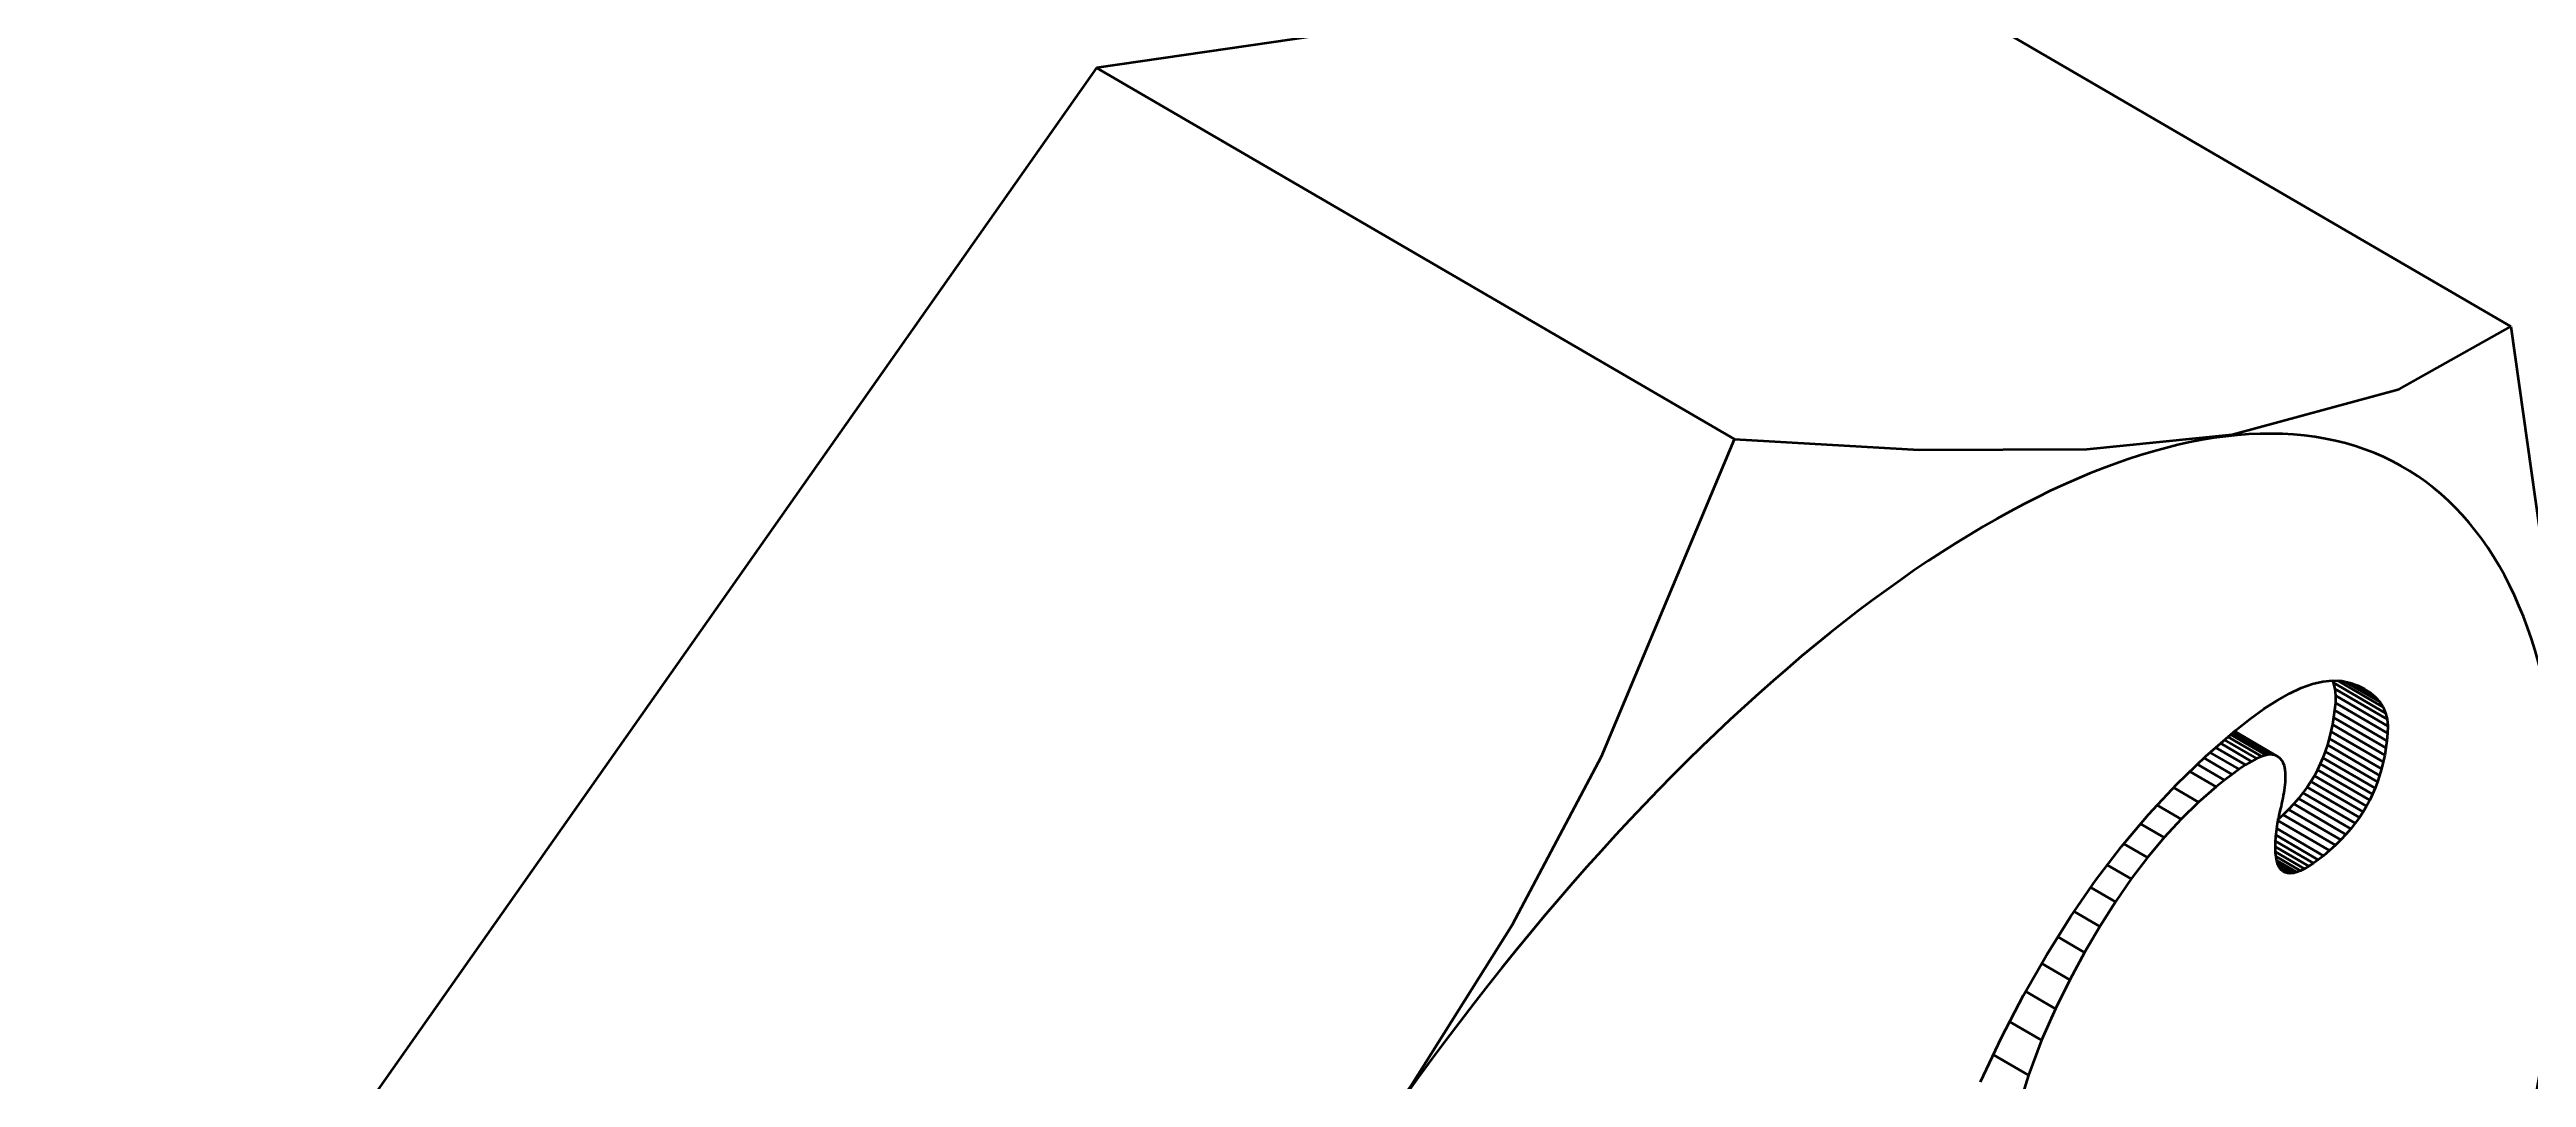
# Model space of a CAD drawing. Header units: millimetres. Extents: x 5606 to 13175, y -3239 to -2051.
# Drawn here: x 6961.16 to 6970.45, y -2731.3 to -2727.44 of the extents above; entities that cross this region are included whole.
import ezdxf

# ---------------------------------------------------------------- set-up
doc = ezdxf.new("R2010")
doc.units = ezdxf.units.MM
doc.layers.add('word_dim', color=253, linetype='Continuous')
doc.styles.get("Standard").update_dxf_attribs({"font": 'romans.shx', "bigfont": 'bigfont.shx'})
doc.dimstyles.new('RS1-4', dxfattribs={"dimscale": 4, "dimtxt": 3.5, "dimasz": 3, "dimexe": 1, "dimexo": 0, "dimgap": 1, "dimtad": 3, "dimdsep": 46, "dimtxsty": 'Standard', "dimblk1": 'OPEN', "dimblk2": 'OPEN', "dimsah": 1, "dimcen": 0, "dimclrd": 256, "dimclre": 256, "dimclrt": 3, "dimadec": 0, "dimazin": 0, "dimtfac": 1, "dimtmove": 0, "dimatfit": 3, "dimldrblk": 'OPEN', "dimfxl": 0, "dimtolj": 1, "dimtzin": 0, "dimarcsym": 0})

# ---------------------------------------------------------------- blocks, each defined once
blk = doc.blocks.new('A$C25B35021')
at = {"color": 7, "lineweight": 35, "ltscale": 0.073541}
blk.add_line((42.8778, -78.0178), (39.9668, -78.4412), dxfattribs=at)
at = {"color": 7, "lineweight": 35, "ltscale": 0.069236}
blk.add_line((45.2713, -79.4109), (42.8778, -78.0178), dxfattribs=at)
at = {"color": 7, "lineweight": 35, "ltscale": 0.141923}
blk.add_line((39.9668, -78.4412), (36.7016, -83.0852), dxfattribs=at)
at = {"color": 7, "lineweight": 35, "ltscale": 0.069234}
blk.add_line((39.9668, -78.4412), (42.3602, -79.8343), dxfattribs=at)
at = {"color": 7, "lineweight": 35, "ltscale": 0.001459}
blk.add_line((44.3458, -80.8453), (44.3949, -80.8137), dxfattribs=at)
at = {"color": 7, "lineweight": 35, "ltscale": 0.001335}
blk.add_line((44.3949, -80.8137), (44.4415, -80.7877), dxfattribs=at)
at = {"color": 7, "lineweight": 35, "ltscale": 0.001218}
blk.add_line((44.4415, -80.7877), (44.4857, -80.7672), dxfattribs=at)
at = {"color": 7, "lineweight": 35, "ltscale": 0.001106}
blk.add_line((44.4857, -80.7672), (44.5273, -80.7522), dxfattribs=at)
at = {"color": 7, "lineweight": 35, "ltscale": 0.001008}
blk.add_line((44.5273, -80.7522), (44.5665, -80.7427), dxfattribs=at)
at = {"color": 7, "lineweight": 35, "ltscale": 0.000920721}
blk.add_line((44.5665, -80.7427), (44.6031, -80.7388), dxfattribs=at)
at = {"color": 7, "lineweight": 35, "ltscale": 0.000223718}
blk.add_line((44.6024, -80.7389), (44.6058, -80.7471), dxfattribs=at)
at = {"color": 7, "lineweight": 35, "ltscale": 0.000855378}
blk.add_line((44.6031, -80.7388), (44.6373, -80.7403), dxfattribs=at)
at = {"color": 7, "lineweight": 35, "ltscale": 0.005671}
for p, q in [((44.8018, -80.8613), (44.6058, -80.7471)), ((44.8103, -80.9101), (44.6142, -80.796)), ((44.7985, -81.0189), (44.6025, -80.9048)), ((44.8031, -80.9923), (44.607, -80.8782)), ((44.8067, -80.9651), (44.6107, -80.851)), ((44.8095, -80.9373), (44.6135, -80.8232)), ((44.6713, -81.2959), (44.4753, -81.1818)), ((44.6881, -81.2749), (44.492, -81.1608)), ((44.7036, -81.2537), (44.5075, -81.1396)), ((44.5916, -81.3769), (44.3956, -81.2628)), ((44.6135, -81.3571), (44.4174, -81.243))]:
    blk.add_line(p, q, dxfattribs=at)
at = {"color": 7, "lineweight": 35, "ltscale": 0.000606932}
blk.add_line((44.6058, -80.7471), (44.6117, -80.7707), dxfattribs=at)
at = {"color": 7, "lineweight": 35, "ltscale": 0.00567}
for p, q in [((44.8077, -80.8848), (44.6117, -80.7707)), ((44.7717, -81.1194), (44.5756, -81.0053)), ((44.7797, -81.0951), (44.5837, -80.9811)), ((44.7869, -81.0703), (44.5909, -80.9562)), ((44.7932, -81.0449), (44.5971, -80.9308)), ((44.7308, -81.2105), (44.5348, -81.0964)), ((44.7425, -81.1885), (44.5465, -81.0744)), ((44.7179, -81.2322), (44.5218, -81.1181))]:
    blk.add_line(p, q, dxfattribs=at)
at = {"color": 7, "lineweight": 35, "ltscale": 0.000636474}
blk.add_line((44.6117, -80.7707), (44.6142, -80.796), dxfattribs=at)
at = {"color": 7, "lineweight": 35, "ltscale": 0.000679263}
for p, q in [((44.6142, -80.796), (44.6135, -80.8232)), ((44.8103, -80.9101), (44.8095, -80.9373))]:
    blk.add_line(p, q, dxfattribs=at)
at = {"color": 7, "lineweight": 35, "ltscale": 0.004965}
blk.add_line((44.7927, -80.8395), (44.6211, -80.7396), dxfattribs=at)
at = {"color": 7, "lineweight": 35, "ltscale": 0.000813126}
blk.add_line((44.6373, -80.7403), (44.669, -80.7475), dxfattribs=at)
at = {"color": 7, "lineweight": 35, "ltscale": 0.003817}
blk.add_line((44.7804, -80.8196), (44.6484, -80.7428), dxfattribs=at)
at = {"color": 7, "lineweight": 35, "ltscale": 0.000769458}
blk.add_line((44.669, -80.7475), (44.6978, -80.7583), dxfattribs=at)
at = {"color": 7, "lineweight": 35, "ltscale": 0.002552}
blk.add_line((44.7646, -80.8016), (44.6764, -80.7502), dxfattribs=at)
at = {"color": 7, "lineweight": 35, "ltscale": 0.000711404}
blk.add_line((44.6978, -80.7583), (44.7233, -80.7709), dxfattribs=at)
at = {"color": 7, "lineweight": 35, "ltscale": 0.001122}
blk.add_line((44.7457, -80.7853), (44.7069, -80.7627), dxfattribs=at)
at = {"color": 7, "lineweight": 35, "ltscale": 0.000664506}
blk.add_line((44.7233, -80.7709), (44.7457, -80.7853), dxfattribs=at)
at = {"color": 7, "lineweight": 35, "ltscale": 0.000623788}
blk.add_line((44.7457, -80.7853), (44.7646, -80.8016), dxfattribs=at)
at = {"color": 7, "lineweight": 35, "ltscale": 0.000599148}
blk.add_line((44.7646, -80.8016), (44.7804, -80.8196), dxfattribs=at)
at = {"color": 7, "lineweight": 35, "ltscale": 0.00058519}
blk.add_line((44.7804, -80.8196), (44.7927, -80.8395), dxfattribs=at)
at = {"color": 7, "lineweight": 35, "ltscale": 0.001722}
blk.add_line((44.2401, -80.9251), (44.2942, -80.8825), dxfattribs=at)
at = {"color": 7, "lineweight": 35, "ltscale": 0.00159}
blk.add_line((44.2942, -80.8825), (44.3458, -80.8453), dxfattribs=at)
at = {"color": 7, "lineweight": 35, "ltscale": 0.000663749}
blk.add_line((44.6025, -80.9048), (44.5971, -80.9308), dxfattribs=at)
at = {"color": 7, "lineweight": 35, "ltscale": 0.00067555}
for p, q in [((44.607, -80.8782), (44.6025, -80.9048)), ((44.8031, -80.9923), (44.7985, -81.0189))]:
    blk.add_line(p, q, dxfattribs=at)
at = {"color": 7, "lineweight": 35, "ltscale": 0.00068516}
for p, q in [((44.6107, -80.851), (44.607, -80.8782)), ((44.8067, -80.9651), (44.8031, -80.9923))]:
    blk.add_line(p, q, dxfattribs=at)
at = {"color": 7, "lineweight": 35, "ltscale": 0.000698573}
for p, q in [((44.6135, -80.8232), (44.6107, -80.851)), ((44.8095, -80.9373), (44.8067, -80.9651))]:
    blk.add_line(p, q, dxfattribs=at)
at = {"color": 7, "lineweight": 35, "ltscale": 0.000589463}
blk.add_line((44.7927, -80.8395), (44.8018, -80.8613), dxfattribs=at)
at = {"color": 7, "lineweight": 35, "ltscale": 0.000606191}
blk.add_line((44.8018, -80.8613), (44.8077, -80.8848), dxfattribs=at)
at = {"color": 7, "lineweight": 35, "ltscale": 0.000637234}
blk.add_line((44.8077, -80.8848), (44.8103, -80.9101), dxfattribs=at)
at = {"color": 7, "lineweight": 35, "ltscale": 0.003733}
blk.add_line((44.1273, -81.0229), (44.2401, -80.9251), dxfattribs=at)
at = {"color": 7, "lineweight": 35, "ltscale": 0.003255}
blk.add_line((44.2769, -81.0561), (44.1644, -80.9907), dxfattribs=at)
at = {"color": 7, "lineweight": 35, "ltscale": 0.003369}
blk.add_line((44.2992, -81.0427), (44.1827, -80.9749), dxfattribs=at)
at = {"color": 7, "lineweight": 35, "ltscale": 0.00351}
blk.add_line((44.3194, -81.0322), (44.1981, -80.9615), dxfattribs=at)
at = {"color": 7, "lineweight": 35, "ltscale": 0.003669}
blk.add_line((44.3375, -81.0244), (44.2107, -80.9505), dxfattribs=at)
at = {"color": 7, "lineweight": 35, "ltscale": 0.003848}
blk.add_line((44.3536, -81.0193), (44.2205, -80.9419), dxfattribs=at)
at = {"color": 7, "lineweight": 35, "ltscale": 0.004044}
blk.add_line((44.3675, -81.0171), (44.2277, -80.9357), dxfattribs=at)
at = {"color": 7, "lineweight": 35, "ltscale": 0.004262}
blk.add_line((44.3795, -81.0177), (44.2321, -80.9319), dxfattribs=at)
at = {"color": 7, "lineweight": 35, "ltscale": 0.004495}
blk.add_line((44.3897, -81.0205), (44.2343, -80.93), dxfattribs=at)
at = {"color": 7, "lineweight": 35, "ltscale": 0.004742}
blk.add_line((44.3988, -81.025), (44.2348, -80.9296), dxfattribs=at)
at = {"color": 7, "lineweight": 35, "ltscale": 0.000629355}
blk.add_line((44.5756, -81.0053), (44.5669, -81.0289), dxfattribs=at)
at = {"color": 7, "lineweight": 35, "ltscale": 0.000638381}
for p, q in [((44.5837, -80.9811), (44.5756, -81.0053)), ((44.7797, -81.0951), (44.7717, -81.1194))]:
    blk.add_line(p, q, dxfattribs=at)
at = {"color": 7, "lineweight": 35, "ltscale": 0.000646607}
for p, q in [((44.5909, -80.9562), (44.5837, -80.9811)), ((44.7869, -81.0703), (44.7797, -81.0951))]:
    blk.add_line(p, q, dxfattribs=at)
at = {"color": 7, "lineweight": 35, "ltscale": 0.000654309}
for p, q in [((44.5971, -80.9308), (44.5909, -80.9562)), ((44.7932, -81.0449), (44.7869, -81.0703))]:
    blk.add_line(p, q, dxfattribs=at)
at = {"color": 7, "lineweight": 35, "ltscale": 0.003789}
blk.add_line((44.0184, -81.1284), (44.1273, -81.0229), dxfattribs=at)
at = {"color": 7, "lineweight": 35, "ltscale": 0.002859}
blk.add_line((44.1671, -81.1376), (44.0682, -81.0801), dxfattribs=at)
at = {"color": 7, "lineweight": 35, "ltscale": 0.002951}
blk.add_line((44.1976, -81.113), (44.0955, -81.0536), dxfattribs=at)
at = {"color": 7, "lineweight": 35, "ltscale": 0.003061}
blk.add_line((44.2262, -81.0913), (44.1203, -81.0297), dxfattribs=at)
at = {"color": 7, "lineweight": 35, "ltscale": 0.003153}
blk.add_line((44.2525, -81.0723), (44.1435, -81.0088), dxfattribs=at)
at = {"color": 7, "lineweight": 35, "ltscale": 0.000897238}
blk.add_line((44.2262, -81.0913), (44.1976, -81.113), dxfattribs=at)
at = {"color": 7, "lineweight": 35, "ltscale": 0.000812228}
blk.add_line((44.2525, -81.0723), (44.2262, -81.0913), dxfattribs=at)
at = {"color": 7, "lineweight": 35, "ltscale": 0.000731723}
blk.add_line((44.2769, -81.0561), (44.2525, -81.0723), dxfattribs=at)
at = {"color": 7, "lineweight": 35, "ltscale": 0.000648985}
blk.add_line((44.2992, -81.0427), (44.2769, -81.0561), dxfattribs=at)
at = {"color": 7, "lineweight": 35, "ltscale": 0.000571243}
blk.add_line((44.3194, -81.0322), (44.2992, -81.0427), dxfattribs=at)
at = {"color": 7, "lineweight": 35, "ltscale": 0.000491779}
blk.add_line((44.3375, -81.0244), (44.3194, -81.0322), dxfattribs=at)
at = {"color": 7, "lineweight": 35, "ltscale": 0.000422043}
blk.add_line((44.3536, -81.0193), (44.3375, -81.0244), dxfattribs=at)
at = {"color": 7, "lineweight": 35, "ltscale": 0.00035221}
blk.add_line((44.3675, -81.0171), (44.3536, -81.0193), dxfattribs=at)
at = {"color": 7, "lineweight": 35, "ltscale": 0.000299387}
blk.add_line((44.3795, -81.0177), (44.3675, -81.0171), dxfattribs=at)
at = {"color": 7, "lineweight": 35, "ltscale": 0.000265986}
blk.add_line((44.3897, -81.0205), (44.3795, -81.0177), dxfattribs=at)
at = {"color": 7, "lineweight": 35, "ltscale": 0.000252145}
blk.add_line((44.3988, -81.025), (44.3897, -81.0205), dxfattribs=at)
at = {"color": 7, "lineweight": 35, "ltscale": 0.000248793}
blk.add_line((44.4066, -81.0312), (44.3988, -81.025), dxfattribs=at)
at = {"color": 7, "lineweight": 35, "ltscale": 0.00025359}
blk.add_line((44.413, -81.039), (44.4066, -81.0312), dxfattribs=at)
at = {"color": 7, "lineweight": 35, "ltscale": 0.000271144}
blk.add_line((44.4183, -81.0485), (44.413, -81.039), dxfattribs=at)
at = {"color": 7, "lineweight": 35, "ltscale": 0.000298277}
blk.add_line((44.4223, -81.0597), (44.4183, -81.0485), dxfattribs=at)
at = {"color": 7, "lineweight": 35, "ltscale": 0.000329523}
blk.add_line((44.4251, -81.0726), (44.4223, -81.0597), dxfattribs=at)
at = {"color": 7, "lineweight": 35, "ltscale": 0.000365001}
blk.add_line((44.4266, -81.0871), (44.4251, -81.0726), dxfattribs=at)
at = {"color": 7, "lineweight": 35, "ltscale": 0.000405224}
blk.add_line((44.427, -81.1033), (44.4266, -81.0871), dxfattribs=at)
at = {"color": 7, "lineweight": 35, "ltscale": 0.000632237}
for p, q in [((44.5348, -81.0964), (44.5218, -81.1181)), ((44.7308, -81.2105), (44.7179, -81.2322))]:
    blk.add_line(p, q, dxfattribs=at)
at = {"color": 7, "lineweight": 35, "ltscale": 0.000623905}
for p, q in [((44.5465, -81.0744), (44.5348, -81.0964)), ((44.7425, -81.1885), (44.7308, -81.2105))]:
    blk.add_line(p, q, dxfattribs=at)
at = {"color": 7, "lineweight": 35, "ltscale": 0.000620439}
blk.add_line((44.5571, -81.052), (44.5465, -81.0744), dxfattribs=at)
at = {"color": 7, "lineweight": 35, "ltscale": 0.000626325}
for p, q in [((44.5669, -81.0289), (44.5571, -81.052)), ((44.7628, -81.143), (44.753, -81.1661))]:
    blk.add_line(p, q, dxfattribs=at)
at = {"color": 7, "lineweight": 35, "ltscale": 0.005668}
for p, q in [((44.753, -81.1661), (44.5571, -81.052)), ((44.7628, -81.143), (44.5669, -81.0289)), ((44.634, -81.337), (44.4381, -81.2229)), ((44.6533, -81.3165), (44.4574, -81.2024))]:
    blk.add_line(p, q, dxfattribs=at)
at = {"color": 7, "lineweight": 35, "ltscale": 0.000663001}
blk.add_line((44.7985, -81.0189), (44.7932, -81.0449), dxfattribs=at)
at = {"color": 7, "lineweight": 35, "ltscale": 0.003859}
blk.add_line((43.9132, -81.2413), (44.0184, -81.1284), dxfattribs=at)
at = {"color": 7, "lineweight": 35, "ltscale": 0.002715}
blk.add_line((44.1005, -81.1955), (44.0067, -81.1409), dxfattribs=at)
at = {"color": 7, "lineweight": 35, "ltscale": 0.002205}
blk.add_line((44.1671, -81.1376), (44.1005, -81.1955), dxfattribs=at)
at = {"color": 7, "lineweight": 35, "ltscale": 0.000979905}
blk.add_line((44.1976, -81.113), (44.1671, -81.1376), dxfattribs=at)
at = {"color": 7, "lineweight": 35, "ltscale": 0.000269632}
for p, q in [((44.4134, -81.2013), (44.4156, -81.1907)), ((44.401, -81.2551), (44.4032, -81.2446))]:
    blk.add_line(p, q, dxfattribs=at)
at = {"color": 7, "lineweight": 35, "ltscale": 0.000266645}
blk.add_line((44.4156, -81.1907), (44.4178, -81.1803), dxfattribs=at)
at = {"color": 7, "lineweight": 35, "ltscale": 0.000260403}
blk.add_line((44.4178, -81.1803), (44.4196, -81.17), dxfattribs=at)
at = {"color": 7, "lineweight": 35, "ltscale": 0.000256122}
blk.add_line((44.4196, -81.17), (44.4213, -81.1599), dxfattribs=at)
at = {"color": 7, "lineweight": 35, "ltscale": 0.0002514}
blk.add_line((44.4213, -81.1599), (44.4228, -81.15), dxfattribs=at)
at = {"color": 7, "lineweight": 35, "ltscale": 0.000246041}
for p, q in [((44.4228, -81.15), (44.424, -81.1402)), ((44.3925, -81.3056), (44.3938, -81.2958))]:
    blk.add_line(p, q, dxfattribs=at)
at = {"color": 7, "lineweight": 35, "ltscale": 0.000241132}
blk.add_line((44.424, -81.1402), (44.4251, -81.1306), dxfattribs=at)
at = {"color": 7, "lineweight": 35, "ltscale": 0.000236714}
for p, q in [((44.4251, -81.1306), (44.426, -81.1212)), ((44.3906, -81.3246), (44.3914, -81.3152))]:
    blk.add_line(p, q, dxfattribs=at)
at = {"color": 7, "lineweight": 35, "ltscale": 0.000447749}
blk.add_line((44.426, -81.1212), (44.427, -81.1033), dxfattribs=at)
at = {"color": 7, "lineweight": 35, "ltscale": 0.000684129}
blk.add_line((44.4753, -81.1818), (44.4574, -81.2024), dxfattribs=at)
at = {"color": 7, "lineweight": 35, "ltscale": 0.000669868}
for p, q in [((44.492, -81.1608), (44.4753, -81.1818)), ((44.6881, -81.2749), (44.6713, -81.2959))]:
    blk.add_line(p, q, dxfattribs=at)
at = {"color": 7, "lineweight": 35, "ltscale": 0.000656788}
for p, q in [((44.5075, -81.1396), (44.492, -81.1608)), ((44.7036, -81.2537), (44.6881, -81.2749))]:
    blk.add_line(p, q, dxfattribs=at)
at = {"color": 7, "lineweight": 35, "ltscale": 0.000644961}
blk.add_line((44.5218, -81.1181), (44.5075, -81.1396), dxfattribs=at)
at = {"color": 7, "lineweight": 35, "ltscale": 0.000618448}
blk.add_line((44.753, -81.1661), (44.7425, -81.1885), dxfattribs=at)
at = {"color": 7, "lineweight": 35, "ltscale": 0.00063114}
blk.add_line((44.7717, -81.1194), (44.7628, -81.143), dxfattribs=at)
at = {"color": 7, "lineweight": 35, "ltscale": 0.003939}
blk.add_line((43.8117, -81.3619), (43.9132, -81.2413), dxfattribs=at)
at = {"color": 7, "lineweight": 35, "ltscale": 0.002554}
blk.add_line((43.9715, -81.3283), (43.8833, -81.2769), dxfattribs=at)
at = {"color": 7, "lineweight": 35, "ltscale": 0.002602}
blk.add_line((44.0354, -81.2591), (43.9454, -81.2067), dxfattribs=at)
at = {"color": 7, "lineweight": 35, "ltscale": 0.002355}
blk.add_line((44.0354, -81.2591), (43.9715, -81.3283), dxfattribs=at)
at = {"color": 7, "lineweight": 35, "ltscale": 0.002277}
blk.add_line((44.1005, -81.1955), (44.0354, -81.2591), dxfattribs=at)
at = {"color": 7, "lineweight": 35, "ltscale": 0.000251862}
blk.add_line((44.3938, -81.2958), (44.3953, -81.2859), dxfattribs=at)
at = {"color": 7, "lineweight": 35, "ltscale": 0.000254877}
blk.add_line((44.3953, -81.2859), (44.3969, -81.2758), dxfattribs=at)
at = {"color": 7, "lineweight": 35, "ltscale": 0.000737789}
for p, q in [((44.4174, -81.243), (44.3956, -81.2628)), ((44.6135, -81.3571), (44.5916, -81.3769))]:
    blk.add_line(p, q, dxfattribs=at)
at = {"color": 7, "lineweight": 35, "ltscale": 0.000260957}
blk.add_line((44.3969, -81.2758), (44.3989, -81.2655), dxfattribs=at)
at = {"color": 7, "lineweight": 35, "ltscale": 0.000265285}
blk.add_line((44.3989, -81.2655), (44.401, -81.2551), dxfattribs=at)
at = {"color": 7, "lineweight": 35, "ltscale": 0.000275403}
blk.add_line((44.4032, -81.2446), (44.4056, -81.2338), dxfattribs=at)
at = {"color": 7, "lineweight": 35, "ltscale": 0.000281263}
for p, q in [((44.4056, -81.2338), (44.4083, -81.2229)), ((44.4083, -81.2229), (44.411, -81.212))]:
    blk.add_line(p, q, dxfattribs=at)
at = {"color": 7, "lineweight": 35, "ltscale": 0.000274659}
blk.add_line((44.411, -81.212), (44.4134, -81.2013), dxfattribs=at)
at = {"color": 7, "lineweight": 35, "ltscale": 0.000720797}
blk.add_line((44.4381, -81.2229), (44.4174, -81.243), dxfattribs=at)
at = {"color": 7, "lineweight": 35, "ltscale": 0.000702147}
for p, q in [((44.4574, -81.2024), (44.4381, -81.2229)), ((44.6533, -81.3165), (44.634, -81.337))]:
    blk.add_line(p, q, dxfattribs=at)
at = {"color": 7, "lineweight": 35, "ltscale": 0.000645597}
blk.add_line((44.7179, -81.2322), (44.7036, -81.2537), dxfattribs=at)
at = {"color": 7, "lineweight": 35, "ltscale": 0.004026}
blk.add_line((43.7142, -81.49), (43.8117, -81.3619), dxfattribs=at)
at = {"color": 7, "lineweight": 35, "ltscale": 0.002567}
blk.add_line((43.9091, -81.4032), (43.8204, -81.3515), dxfattribs=at)
at = {"color": 7, "lineweight": 35, "ltscale": 0.002436}
blk.add_line((43.9715, -81.3283), (43.9091, -81.4032), dxfattribs=at)
at = {"color": 7, "lineweight": 35, "ltscale": 0.000510489}
blk.add_line((44.3888, -81.3675), (44.3891, -81.3471), dxfattribs=at)
at = {"color": 7, "lineweight": 35, "ltscale": 0.000462704}
blk.add_line((44.3895, -81.386), (44.3888, -81.3675), dxfattribs=at)
at = {"color": 7, "lineweight": 35, "ltscale": 0.003626}
blk.add_line((44.5142, -81.4363), (44.3889, -81.3633), dxfattribs=at)
at = {"color": 7, "lineweight": 35, "ltscale": 0.000561955}
blk.add_line((44.3891, -81.3471), (44.3906, -81.3246), dxfattribs=at)
at = {"color": 7, "lineweight": 35, "ltscale": 0.0041}
blk.add_line((44.5312, -81.425), (44.3895, -81.3425), dxfattribs=at)
at = {"color": 7, "lineweight": 35, "ltscale": 0.00458}
blk.add_line((44.5494, -81.4118), (44.3911, -81.3196), dxfattribs=at)
at = {"color": 7, "lineweight": 35, "ltscale": 0.00024189}
blk.add_line((44.3914, -81.3152), (44.3925, -81.3056), dxfattribs=at)
at = {"color": 7, "lineweight": 35, "ltscale": 0.005053}
blk.add_line((44.5686, -81.3966), (44.3939, -81.2949), dxfattribs=at)
at = {"color": 7, "lineweight": 35, "ltscale": 0.00075719}
blk.add_line((44.5916, -81.3769), (44.5686, -81.3966), dxfattribs=at)
at = {"color": 7, "lineweight": 35, "ltscale": 0.000718616}
blk.add_line((44.634, -81.337), (44.6135, -81.3571), dxfattribs=at)
at = {"color": 7, "lineweight": 35, "ltscale": 0.000686134}
blk.add_line((44.6713, -81.2959), (44.6533, -81.3165), dxfattribs=at)
at = {"color": 7, "lineweight": 35, "ltscale": 0.002588}
blk.add_line((43.8481, -81.4837), (43.7586, -81.4316), dxfattribs=at)
at = {"color": 7, "lineweight": 35, "ltscale": 0.002525}
blk.add_line((43.9091, -81.4032), (43.8481, -81.4837), dxfattribs=at)
at = {"color": 7, "lineweight": 35, "ltscale": 0.003149}
blk.add_line((44.4983, -81.4455), (44.3894, -81.3822), dxfattribs=at)
at = {"color": 7, "lineweight": 35, "ltscale": 0.000413355}
blk.add_line((44.3914, -81.4024), (44.3895, -81.386), dxfattribs=at)
at = {"color": 7, "lineweight": 35, "ltscale": 0.00267}
blk.add_line((44.4834, -81.4529), (44.3911, -81.3991), dxfattribs=at)
at = {"color": 7, "lineweight": 35, "ltscale": 0.000370471}
blk.add_line((44.3944, -81.4169), (44.3914, -81.4024), dxfattribs=at)
at = {"color": 7, "lineweight": 35, "ltscale": 0.002193}
blk.add_line((44.4696, -81.4582), (44.3938, -81.414), dxfattribs=at)
at = {"color": 7, "lineweight": 35, "ltscale": 0.000327891}
blk.add_line((44.3984, -81.4294), (44.3944, -81.4169), dxfattribs=at)
at = {"color": 7, "lineweight": 35, "ltscale": 0.001716}
blk.add_line((44.4569, -81.4615), (44.3975, -81.427), dxfattribs=at)
at = {"color": 7, "lineweight": 35, "ltscale": 0.000292129}
blk.add_line((44.4034, -81.44), (44.3984, -81.4294), dxfattribs=at)
at = {"color": 7, "lineweight": 35, "ltscale": 0.001236}
blk.add_line((44.4452, -81.4629), (44.4024, -81.438), dxfattribs=at)
at = {"color": 7, "lineweight": 35, "ltscale": 0.000263691}
blk.add_line((44.4096, -81.4485), (44.4034, -81.44), dxfattribs=at)
at = {"color": 7, "lineweight": 35, "ltscale": 0.000755941}
blk.add_line((44.4347, -81.4622), (44.4085, -81.447), dxfattribs=at)
at = {"color": 7, "lineweight": 35, "ltscale": 0.000243569}
blk.add_line((44.4168, -81.455), (44.4096, -81.4485), dxfattribs=at)
at = {"color": 7, "lineweight": 35, "ltscale": 0.000265363}
blk.add_line((44.4253, -81.4596), (44.4161, -81.4543), dxfattribs=at)
at = {"color": 7, "lineweight": 35, "ltscale": 0.000240025}
blk.add_line((44.4253, -81.4596), (44.4168, -81.455), dxfattribs=at)
at = {"color": 7, "lineweight": 35, "ltscale": 0.00024377}
blk.add_line((44.4347, -81.4622), (44.4253, -81.4596), dxfattribs=at)
at = {"color": 7, "lineweight": 35, "ltscale": 0.00026294}
blk.add_line((44.4452, -81.4629), (44.4347, -81.4622), dxfattribs=at)
at = {"color": 7, "lineweight": 35, "ltscale": 0.000294974}
blk.add_line((44.4569, -81.4615), (44.4452, -81.4629), dxfattribs=at)
at = {"color": 7, "lineweight": 35, "ltscale": 0.000328097}
blk.add_line((44.4696, -81.4582), (44.4569, -81.4615), dxfattribs=at)
at = {"color": 7, "lineweight": 35, "ltscale": 0.000369518}
blk.add_line((44.4834, -81.4529), (44.4696, -81.4582), dxfattribs=at)
at = {"color": 7, "lineweight": 35, "ltscale": 0.000414904}
blk.add_line((44.4983, -81.4455), (44.4834, -81.4529), dxfattribs=at)
at = {"color": 7, "lineweight": 35, "ltscale": 0.000462188}
blk.add_line((44.5142, -81.4363), (44.4983, -81.4455), dxfattribs=at)
at = {"color": 7, "lineweight": 35, "ltscale": 0.000509114}
blk.add_line((44.5312, -81.425), (44.5142, -81.4363), dxfattribs=at)
at = {"color": 7, "lineweight": 35, "ltscale": 0.000562495}
blk.add_line((44.5494, -81.4118), (44.5312, -81.425), dxfattribs=at)
at = {"color": 7, "lineweight": 35, "ltscale": 0.000611489}
blk.add_line((44.5686, -81.3966), (44.5494, -81.4118), dxfattribs=at)
at = {"color": 7, "lineweight": 35, "ltscale": 0.004126}
blk.add_line((43.6203, -81.6258), (43.7142, -81.49), dxfattribs=at)
at = {"color": 7, "lineweight": 35, "ltscale": 0.002669}
blk.add_line((43.7884, -81.5698), (43.6961, -81.5161), dxfattribs=at)
at = {"color": 7, "lineweight": 35, "ltscale": 0.00262}
blk.add_line((43.8481, -81.4837), (43.7884, -81.5698), dxfattribs=at)
at = {"color": 7, "lineweight": 35, "ltscale": 0.004231}
blk.add_line((43.5302, -81.7691), (43.6203, -81.6258), dxfattribs=at)
at = {"color": 7, "lineweight": 35, "ltscale": 0.002772}
blk.add_line((43.7301, -81.6615), (43.6342, -81.6057), dxfattribs=at)
at = {"color": 7, "lineweight": 35, "ltscale": 0.002718}
blk.add_line((43.7884, -81.5698), (43.7301, -81.6615), dxfattribs=at)
at = {"color": 7, "lineweight": 35, "ltscale": 0.002892}
blk.add_line((43.6732, -81.7589), (43.5732, -81.7007), dxfattribs=at)
at = {"color": 7, "lineweight": 35, "ltscale": 0.00282}
blk.add_line((43.7301, -81.6615), (43.6732, -81.7589), dxfattribs=at)
at = {"color": 7, "lineweight": 35, "ltscale": 0.004343}
blk.add_line((43.4441, -81.9199), (43.5302, -81.7691), dxfattribs=at)
at = {"color": 7, "lineweight": 35, "ltscale": 0.003048}
blk.add_line((43.6176, -81.862), (43.5123, -81.8006), dxfattribs=at)
at = {"color": 7, "lineweight": 35, "ltscale": 0.002926}
blk.add_line((43.6732, -81.7589), (43.6176, -81.862), dxfattribs=at)
at = {"color": 7, "lineweight": 35, "ltscale": 0.004468}
blk.add_line((43.3615, -82.0784), (43.4441, -81.9199), dxfattribs=at)
at = {"color": 7, "lineweight": 35, "ltscale": 0.003221}
blk.add_line((43.5634, -81.9706), (43.4521, -81.9058), dxfattribs=at)
at = {"color": 7, "lineweight": 35, "ltscale": 0.003035}
blk.add_line((43.6176, -81.862), (43.5634, -81.9706), dxfattribs=at)
at = {"color": 7, "lineweight": 35, "ltscale": 0.00345}
blk.add_line((43.5116, -82.0887), (43.3923, -82.0193), dxfattribs=at)
at = {"color": 7, "lineweight": 35, "ltscale": 0.003224}
blk.add_line((43.5634, -81.9706), (43.5116, -82.0887), dxfattribs=at)
at = {"color": 7, "lineweight": 35, "ltscale": 0.004594}
blk.add_line((43.2828, -82.2444), (43.3615, -82.0784), dxfattribs=at)
at = {"color": 7, "lineweight": 35, "ltscale": 0.003499}
blk.add_line((43.5116, -82.0887), (43.463, -82.2199), dxfattribs=at)
at = {"color": 7, "lineweight": 35, "ltscale": 0.003821}
blk.add_line((43.463, -82.2199), (43.3309, -82.143), dxfattribs=at)
at = {"color": 7, "lineweight": 35, "ltscale": 0.003784}
blk.add_line((43.463, -82.2199), (43.4178, -82.3644), dxfattribs=at)
at = {"color": 7, "lineweight": 35}
for points in [[(42.3602, -79.8343), (43.0526, -79.8739), (43.6809, -79.8709), (44.2271, -79.8169), (44.8524, -79.6462), (45.2713, -79.4109)], [(45.2713, -79.4109), (45.44, -80.6073), (45.4657, -81.1797), (45.4449, -81.7287)], [(39.0951, -84.4783), (39.7044, -83.9321), (40.2755, -83.3529), (40.732, -82.8208), (41.1466, -82.2605), (41.5278, -81.6539), (41.8612, -81.0243), (42.3602, -79.8343)]]:
    blk.add_lwpolyline(points, dxfattribs=at)
blk.add_ellipse((42.3568, -84.2623), major_axis=(2.5153, 4.3213), ratio=0.420639, start_param=5.350622, end_param=8.699997, dxfattribs=at)
blk = doc.blocks.new('aa1')
for p, q in [((-0.4, 0.06667), (0, 0)), ((0, 0), (-1, 0)), ((-0.4, -0.06667), (0, 0))]:
    blk.add_line(p, q)
blk = doc.blocks.new('aa2')
blk.add_circle((0, 0), 1)
blk = doc.blocks.new('*D276')
at = {"layer": 'DEFPOINTS', "color": 0, "linetype": 'Continuous', "ltscale": 2}
for p in [(6951.7817, -2726.9583), (7063.084, -2915.3115), (7063.084, -2915.3115)]:
    blk.add_point(p, dxfattribs=at)
at = {"layer": 'word_dim', "linetype": 'Continuous', "lineweight": -2, "ltscale": 2}
blk.add_line((6967.0438, -2752.786), (7047.8218, -2889.4839), dxfattribs=at)
at = {"layer": 'word_dim', "linetype": 'Continuous', "lineweight": -2, "ltscale": 2, "xscale": 30, "yscale": 30, "zscale": 30}
for name, p, rotation in [('aa1', (6951.7817, -2726.9583), 120.5798431427092), ('aa2', (7063.084, -2915.3115), 300.5798431427091)]:
    blk.add_blockref(name, p, dxfattribs=dict(at, rotation=rotation))
at = {"layer": 'word_dim', "color": 3, "linetype": 'Continuous', "ltscale": 2, "insert": (7007.4328, -2821.1349), "char_height": 0.000004, "attachment_point": 5, "rotation": 300.57984}
blk.add_mtext('\\A1;218.78', dxfattribs=at)
blk = doc.blocks.new('_Open')
at = {"color": 0, "lineweight": -2}
for p, q in [((-1, 0.16667), (0, 0)), ((-1, -0.16667), (0, 0)), ((0, 0), (-1, 0))]:
    blk.add_line(p, q, dxfattribs=at)

msp = doc.modelspace()

# ---------------------------------------------------------------- block references
at = {"layer": 'word_dim', "linetype": 'Continuous', "ltscale": 2}
msp.add_blockref('A$C25B35021', (6925.123, -2649.0704), dxfattribs=at)

# ---------------------------------------------------------------- dimensions: what is measured, and where the dimension line sits
at = {"layer": 'word_dim', "color": 3, "linetype": 'Continuous', "ltscale": 2}
dim = msp.add_aligned_dim(p1=(6951.7817, -2726.9583), p2=(7063.084, -2915.3115), distance=0, dimstyle='RS1-4', override={"dimtxt": 1e-06, "dimasz": 7.5, "dimgap": 0, "dimblk1": 'aa1', "dimblk2": 'aa2', "dimse1": 1, "dimse2": 1}, dxfattribs=at)
dim.commit()
dim.dimension.update_dxf_attribs({"geometry": '*D276', "text_midpoint": (7007.4328, -2821.1349)})

doc.saveas('drawing.dxf')
